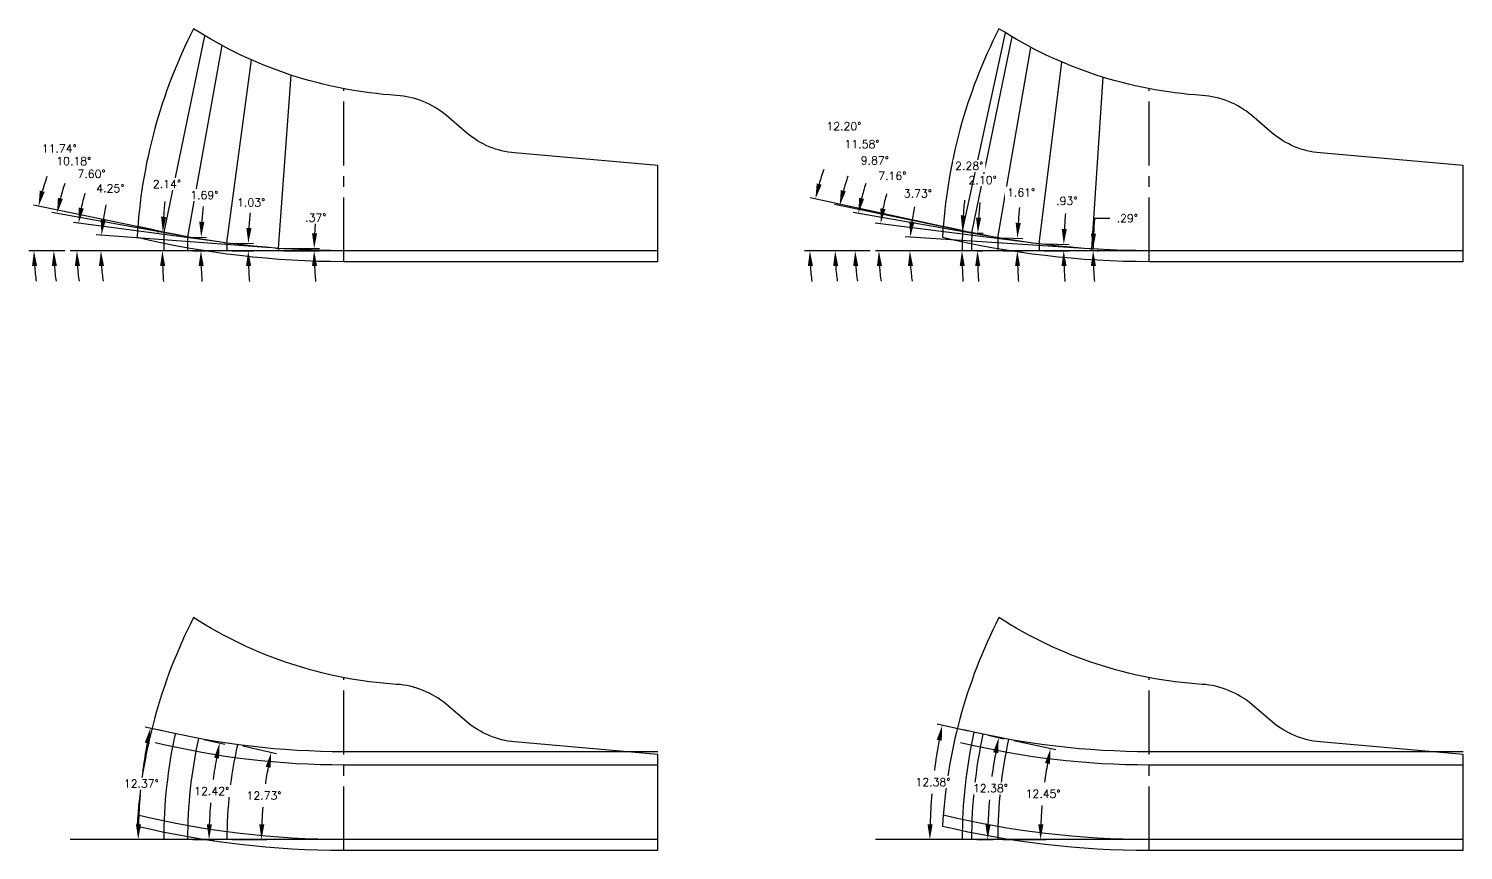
# Model space of a CAD drawing. Extents: x 34 to 204, y 6 to 38.
# Drawn here: x 167.5 to 184.34, y 5.53 to 15.17 of the extents above; entities that cross this region are included whole.
import ezdxf

# ---------------------------------------------------------------- set-up
doc = ezdxf.new("R2010")
doc.units = 0
doc.header["$MEASUREMENT"] = 0
doc.header["$PDMODE"] = 35
doc.linetypes.add('CENTER2', pattern=[1.125, 0.75, -0.125, 0.125, -0.125])
doc.layers.get('0').update_dxf_attribs({"linetype": 'CONTINUOUS'})
doc.layers.get('Defpoints').update_dxf_attribs({"color": 10, "linetype": 'CONTINUOUS'})
doc.layers.add('Blade2', color=7, linetype='CONTINUOUS', true_color=0xcccc00)
doc.layers.add('Blade4', color=7, linetype='CONTINUOUS', true_color=0x00cccc)
doc.layers.add('Blade5', color=112, linetype='CONTINUOUS')
doc.layers.add('CLine', color=5, linetype='CENTER2')
doc.styles.add('RomanS', font='romans')
doc.dimstyles.get("Standard").update_dxf_attribs({"dimtxt": 0.094, "dimasz": 0.18, "dimexe": 0.0625, "dimexo": 0.0625, "dimgap": 0.09, "dimtad": 0, "dimtih": 1, "dimtoh": 1, "dimdec": 4, "dimzin": 4, "dimdsep": 46, "dimtxsty": 'RomanS', "dimcen": 0.09, "dimazin": 1, "dimtfac": 1, "dimtdec": 4, "dimtofl": 0, "dimtmove": 0, "dimatfit": 1, "dimfxl": 1, "dimtfill": 1, "dimtolj": 1, "dimtzin": 0, "dimarcsym": 0})

# ---------------------------------------------------------------- blocks, each defined once
blk = doc.blocks.new('*D372')
at = {"layer": 'Blade4', "color": 0, "lineweight": -2, "transparency": 16777216}
for p, q in [((170.492, 12.597), (170.912, 12.594)), ((170.492, 12.569), (170.912, 12.569))]:
    blk.add_line(p, q, dxfattribs=at)
for start, end in [(174.5233, 177.0786), (182.5553, 185.1106)]:
    blk.add_arc((174.885, 12.569), 4.036, start, end, dxfattribs=at)
at = {"layer": 'Blade4', "color": 0, "transparency": 16777216}
for points in [[(170.884, 12.774), (170.824, 12.775), (170.849, 12.595)], [(170.823, 12.388), (170.883, 12.39), (170.849, 12.569)]]:
    blk.add_solid(points, dxfattribs=at)
at = {"layer": 'Defpoints', "color": 0, "transparency": 16777216}
for p in [(170.43, 12.597), (170.43, 12.569), (170.849, 12.577), (174.885, 12.569)]:
    blk.add_point(p, dxfattribs=at)
at = {"layer": 'Blade4', "color": 0, "transparency": 16777216, "insert": (170.868, 12.957), "char_height": 0.094, "attachment_point": 5, "style": 'RomanS', "bg_fill": 3, "box_fill_scale": 1.25, "bg_fill_color": 256, "bg_fill_true_color": 13158600, "bg_fill_transparency": 0}
blk.add_mtext('\\A1;.37°', dxfattribs=at)
blk = doc.blocks.new('*D373')
at = {"layer": 'Blade4', "color": 0, "lineweight": -2, "transparency": 16777216}
for p, q in [((169.888, 12.659), (170.138, 12.654)), ((169.887, 12.569), (170.138, 12.569))]:
    blk.add_line(p, q, dxfattribs=at)
for start, end in [(174.6789, 176.8231), (182.1442, 184.2883)]:
    blk.add_arc((174.885, 12.569), 4.81, start, end, dxfattribs=at)
at = {"layer": 'Blade4', "color": 0, "transparency": 16777216}
for points in [[(170.113, 12.834), (170.053, 12.837), (170.076, 12.656)], [(170.049, 12.388), (170.109, 12.389), (170.075, 12.569)]]:
    blk.add_solid(points, dxfattribs=at)
at = {"layer": 'Defpoints', "color": 0, "transparency": 16777216}
for p in [(169.825, 12.66), (169.824, 12.569), (170.075, 12.598), (174.885, 12.569)]:
    blk.add_point(p, dxfattribs=at)
at = {"layer": 'Blade4', "color": 0, "transparency": 16777216, "insert": (170.109, 13.135), "char_height": 0.094, "attachment_point": 5, "style": 'RomanS', "bg_fill": 3, "box_fill_scale": 1.25, "bg_fill_color": 256, "bg_fill_true_color": 13158600, "bg_fill_transparency": 0}
blk.add_mtext('\\A1;1.03°', dxfattribs=at)
blk = doc.blocks.new('*D374')
at = {"layer": 'Blade4', "color": 0, "lineweight": -2, "transparency": 16777216}
for p, q in [((169.427, 12.73), (169.584, 12.726)), ((169.424, 12.569), (169.582, 12.569))]:
    blk.add_line(p, q, dxfattribs=at)
for start, end in [(174.4614, 176.3835), (181.922, 183.8441)]:
    blk.add_arc((174.885, 12.569), 5.366, start, end, dxfattribs=at)
at = {"layer": 'Blade4', "color": 0, "transparency": 16777216}
for points in [[(169.56, 12.906), (169.5, 12.909), (169.522, 12.728)], [(169.492, 12.388), (169.552, 12.389), (169.519, 12.569)]]:
    blk.add_solid(points, dxfattribs=at)
at = {"layer": 'Defpoints', "color": 0, "transparency": 16777216}
for p in [(169.364, 12.732), (169.362, 12.569), (169.52, 12.622), (174.885, 12.569)]:
    blk.add_point(p, dxfattribs=at)
at = {"layer": 'Blade4', "color": 0, "transparency": 16777216, "insert": (169.559, 13.222), "char_height": 0.094, "attachment_point": 5, "style": 'RomanS', "bg_fill": 3, "box_fill_scale": 1.25, "bg_fill_color": 256, "bg_fill_true_color": 13158600, "bg_fill_transparency": 0}
blk.add_mtext('\\A1;1.69°', dxfattribs=at)
blk = doc.blocks.new('*D375')
at = {"layer": 'Blade4', "color": 0, "lineweight": -2, "transparency": 16777216}
for p, q in [((169.024, 12.788), (169.009, 12.789)), ((169.02, 12.569), (169.005, 12.569))]:
    blk.add_line(p, q, dxfattribs=at)
for start, end in [(174.31, 176.0827), (181.7727, 183.5455)]:
    blk.add_arc((174.885, 12.569), 5.818, start, end, dxfattribs=at)
at = {"layer": 'Blade4', "color": 0, "transparency": 16777216}
for points in [[(169.111, 12.965), (169.051, 12.968), (169.072, 12.787)], [(169.04, 12.388), (169.1, 12.389), (169.067, 12.569)]]:
    blk.add_solid(points, dxfattribs=at)
at = {"layer": 'Defpoints', "color": 0, "transparency": 16777216}
for p in [(169.068, 12.641), (169.086, 12.786), (169.082, 12.569), (174.885, 12.569)]:
    blk.add_point(p, dxfattribs=at)
at = {"layer": 'Blade4', "color": 0, "transparency": 16777216, "insert": (169.12, 13.352), "char_height": 0.094, "attachment_point": 5, "style": 'RomanS', "bg_fill": 3, "box_fill_scale": 1.25, "bg_fill_color": 256, "bg_fill_true_color": 13158600, "bg_fill_transparency": 0}
blk.add_mtext('\\A1;2.14°', dxfattribs=at)
blk = doc.blocks.new('*D376')
at = {"layer": 'Blade4', "color": 0, "lineweight": -2, "transparency": 16777216}
blk.add_line((170.336, 12.604), (168.29, 12.756), dxfattribs=at)
for start, end in [(167.3951, 171.5749), (184.1798, 188.3595)]:
    blk.add_arc((170.813, 12.569), 2.468, start, end, dxfattribs=at)
at = {"layer": 'Blade4', "color": 0, "transparency": 16777216}
for points in [[(168.402, 12.927), (168.342, 12.934), (168.352, 12.752)], [(168.322, 12.388), (168.382, 12.39), (168.345, 12.569)]]:
    blk.add_solid(points, dxfattribs=at)
at = {"layer": 'Defpoints', "color": 0, "transparency": 16777216}
for p in [(167.983, 12.569), (168.346, 12.63), (170.399, 12.6), (170.461, 12.595), (171.198, 12.569)]:
    blk.add_point(p, dxfattribs=at)
at = {"layer": 'Blade4', "color": 0, "transparency": 16777216, "insert": (168.456, 13.301), "char_height": 0.094, "attachment_point": 5, "style": 'RomanS', "bg_fill": 3, "box_fill_scale": 1.25, "bg_fill_color": 256, "bg_fill_true_color": 13158600, "bg_fill_transparency": 0}
blk.add_mtext('\\A1;4.25°', dxfattribs=at)
blk = doc.blocks.new('*D377')
at = {"layer": 'Blade4', "color": 0, "lineweight": -2, "transparency": 16777216}
blk.add_line((169.732, 12.673), (168.022, 12.901), dxfattribs=at)
for start, end in [(163.9608, 168.1787), (184.2178, 188.4356)]:
    blk.add_arc((170.508, 12.569), 2.446, start, end, dxfattribs=at)
at = {"layer": 'Blade4', "color": 0, "transparency": 16777216}
for points in [[(168.144, 13.065), (168.085, 13.075), (168.084, 12.893)], [(168.039, 12.388), (168.099, 12.39), (168.063, 12.569)]]:
    blk.add_solid(points, dxfattribs=at)
at = {"layer": 'Defpoints', "color": 0, "transparency": 16777216}
for p in [(168.065, 12.677), (169.794, 12.664), (169.856, 12.656), (167.983, 12.569), (171.198, 12.569)]:
    blk.add_point(p, dxfattribs=at)
at = {"layer": 'Blade4', "color": 0, "transparency": 16777216, "insert": (168.235, 13.471), "char_height": 0.094, "attachment_point": 5, "style": 'RomanS', "bg_fill": 3, "box_fill_scale": 1.25, "bg_fill_color": 256, "bg_fill_true_color": 13158600, "bg_fill_transparency": 0}
blk.add_mtext('\\A1;7.60°', dxfattribs=at)
blk = doc.blocks.new('*D378')
at = {"layer": 'Blade4', "color": 0, "lineweight": -2, "transparency": 16777216}
for p, q in [((169.272, 12.749), (167.769, 13.019)), ((167.921, 12.569), (167.729, 12.569))]:
    blk.add_line(p, q, dxfattribs=at)
for start, end in [(161.5078, 165.6638), (184.156, 188.312)]:
    blk.add_arc((170.274, 12.569), 2.482, start, end, dxfattribs=at)
at = {"layer": 'Blade4', "color": 0, "transparency": 16777216}
for points in [[(167.898, 13.177), (167.84, 13.19), (167.831, 13.008)], [(167.768, 12.388), (167.828, 12.39), (167.792, 12.569)]]:
    blk.add_solid(points, dxfattribs=at)
at = {"layer": 'Defpoints', "color": 0, "transparency": 16777216}
for p in [(167.796, 12.716), (169.333, 12.738), (169.395, 12.727), (167.983, 12.569), (171.198, 12.569)]:
    blk.add_point(p, dxfattribs=at)
at = {"layer": 'Blade4', "color": 0, "transparency": 16777216, "insert": (168.026, 13.621), "char_height": 0.094, "attachment_point": 5, "style": 'RomanS', "bg_fill": 3, "box_fill_scale": 1.25, "bg_fill_color": 256, "bg_fill_true_color": 13158600, "bg_fill_transparency": 0}
blk.add_mtext('\\A1;10.18°', dxfattribs=at)
blk = doc.blocks.new('*D379')
at = {"layer": 'Blade4', "color": 0, "lineweight": -2, "transparency": 16777216}
for p, q in [((168.994, 12.805), (167.552, 13.105)), ((167.921, 12.569), (167.497, 12.569))]:
    blk.add_line(p, q, dxfattribs=at)
for start, end in [(160.2336, 164.2451), (184.0115, 188.023)]:
    blk.add_arc((170.131, 12.569), 2.571, start, end, dxfattribs=at)
at = {"layer": 'Blade4', "color": 0, "transparency": 16777216}
for points in [[(167.685, 13.26), (167.627, 13.274), (167.613, 13.092)], [(167.536, 12.388), (167.596, 12.39), (167.559, 12.569)]]:
    blk.add_solid(points, dxfattribs=at)
at = {"layer": 'Defpoints', "color": 0, "transparency": 16777216}
for p in [(167.565, 12.744), (169.056, 12.792), (169.117, 12.78), (167.983, 12.569), (171.198, 12.569)]:
    blk.add_point(p, dxfattribs=at)
at = {"layer": 'Blade4', "color": 0, "transparency": 16777216, "insert": (167.856, 13.767), "char_height": 0.094, "attachment_point": 5, "style": 'RomanS', "bg_fill": 3, "box_fill_scale": 1.25, "bg_fill_color": 256, "bg_fill_true_color": 13158600, "bg_fill_transparency": 0}
blk.add_mtext('\\A1;11.74°', dxfattribs=at)
blk = doc.blocks.new('*D400')
at = {"layer": 'Blade5', "color": 0, "lineweight": -2, "transparency": 16777216}
for p, q in [((180.013, 12.95), (180.193, 12.95)), ((180.043, 12.591), (180.058, 12.59)), ((180.043, 12.569), (180.058, 12.569))]:
    blk.add_line(p, q, dxfattribs=at)
for start, end in [(174.9654, 179.7119), (174.9664, 177.3392), (182.3727, 184.7454)]:
    blk.add_arc((184.343, 12.569), 4.347, start, end, dxfattribs=at)
at = {"layer": 'Blade5', "color": 0, "transparency": 16777216}
for points in [[(180.03, 12.77), (179.97, 12.771), (179.996, 12.591)], [(179.969, 12.388), (180.029, 12.39), (179.996, 12.569)]]:
    blk.add_solid(points, dxfattribs=at)
at = {"layer": 'Defpoints', "color": 0, "transparency": 16777216}
for p in [(179.981, 12.591), (179.981, 12.569), (179.996, 12.576), (184.343, 12.569)]:
    blk.add_point(p, dxfattribs=at)
at = {"layer": 'Blade5', "color": 0, "transparency": 16777216, "insert": (180.397, 12.95), "char_height": 0.094, "attachment_point": 5, "style": 'RomanS', "bg_fill": 3, "box_fill_scale": 1.25, "bg_fill_color": 256, "bg_fill_true_color": 13158600, "bg_fill_transparency": 0}
blk.add_mtext('\\A1;.29°', dxfattribs=at)
blk = doc.blocks.new('*D401')
at = {"layer": 'Blade5', "color": 0, "lineweight": -2, "transparency": 16777216}
for p, q in [((179.425, 12.649), (179.713, 12.644)), ((179.424, 12.569), (179.713, 12.569))]:
    blk.add_line(p, q, dxfattribs=at)
for start, end in [(174.6738, 176.8718), (182.1979, 184.3959)]:
    blk.add_arc((184.343, 12.569), 4.692, start, end, dxfattribs=at)
at = {"layer": 'Blade5', "color": 0, "transparency": 16777216}
for points in [[(179.687, 12.824), (179.627, 12.826), (179.651, 12.645)], [(179.624, 12.388), (179.684, 12.39), (179.65, 12.569)]]:
    blk.add_solid(points, dxfattribs=at)
at = {"layer": 'Defpoints', "color": 0, "transparency": 16777216}
for p in [(179.362, 12.65), (179.362, 12.569), (179.65, 12.594), (184.343, 12.569)]:
    blk.add_point(p, dxfattribs=at)
at = {"layer": 'Blade5', "color": 0, "transparency": 16777216, "insert": (179.687, 13.154), "char_height": 0.094, "attachment_point": 5, "style": 'RomanS', "bg_fill": 3, "box_fill_scale": 1.25, "bg_fill_color": 256, "bg_fill_true_color": 13158600, "bg_fill_transparency": 0}
blk.add_mtext('\\A1;.93°', dxfattribs=at)
blk = doc.blocks.new('*D402')
at = {"layer": 'Blade5', "color": 0, "lineweight": -2, "transparency": 16777216}
for p, q in [((178.94, 12.721), (179.17, 12.714)), ((178.938, 12.569), (179.168, 12.569))]:
    blk.add_line(p, q, dxfattribs=at)
for start, end in [(174.4529, 176.4222), (181.9693, 183.9386)]:
    blk.add_arc((184.343, 12.569), 5.237, start, end, dxfattribs=at)
at = {"layer": 'Blade5', "color": 0, "transparency": 16777216}
for points in [[(179.146, 12.894), (179.086, 12.897), (179.107, 12.716)], [(179.079, 12.388), (179.138, 12.389), (179.105, 12.569)]]:
    blk.add_solid(points, dxfattribs=at)
at = {"layer": 'Defpoints', "color": 0, "transparency": 16777216}
for p in [(178.877, 12.722), (178.875, 12.569), (179.106, 12.618), (184.343, 12.569)]:
    blk.add_point(p, dxfattribs=at)
at = {"layer": 'Blade5', "color": 0, "transparency": 16777216, "insert": (179.15, 13.252), "char_height": 0.094, "attachment_point": 5, "style": 'RomanS', "bg_fill": 3, "box_fill_scale": 1.25, "bg_fill_color": 256, "bg_fill_true_color": 13158600, "bg_fill_transparency": 0}
blk.add_mtext('\\A1;1.61°', dxfattribs=at)
blk = doc.blocks.new('*D403')
at = {"layer": 'Blade5', "color": 0, "lineweight": -2, "transparency": 16777216}
for p, q in [((178.634, 12.778), (178.704, 12.775)), ((178.631, 12.569), (178.701, 12.569))]:
    blk.add_line(p, q, dxfattribs=at)
for start, end in [(174.2872, 176.0951), (181.808, 183.6159)]:
    blk.add_arc((184.343, 12.569), 5.705, start, end, dxfattribs=at)
at = {"layer": 'Blade5', "color": 0, "transparency": 16777216}
for points in [[(178.681, 12.956), (178.621, 12.959), (178.642, 12.778)], [(178.611, 12.388), (178.671, 12.389), (178.638, 12.569)]]:
    blk.add_solid(points, dxfattribs=at)
at = {"layer": 'Defpoints', "color": 0, "transparency": 16777216}
for p in [(178.572, 12.78), (178.638, 12.638), (178.568, 12.569), (184.343, 12.569)]:
    blk.add_point(p, dxfattribs=at)
at = {"layer": 'Blade5', "color": 0, "transparency": 16777216, "insert": (178.699, 13.398), "char_height": 0.094, "attachment_point": 5, "style": 'RomanS', "bg_fill": 3, "box_fill_scale": 1.25, "bg_fill_color": 256, "bg_fill_true_color": 13158600, "bg_fill_transparency": 0}
blk.add_mtext('\\A1;2.10°', dxfattribs=at)
blk = doc.blocks.new('*D404')
at = {"layer": 'Blade5', "color": 0, "lineweight": -2, "transparency": 16777216}
blk.add_line((179.887, 12.597), (177.787, 12.734), dxfattribs=at)
for start, end in [(167.9327, 172.1032), (184.1705, 188.3411)]:
    blk.add_arc((180.318, 12.569), 2.473, start, end, dxfattribs=at)
at = {"layer": 'Blade5', "color": 0, "transparency": 16777216}
for points in [[(177.898, 12.906), (177.838, 12.912), (177.849, 12.73)], [(177.821, 12.388), (177.881, 12.39), (177.844, 12.569)]]:
    blk.add_solid(points, dxfattribs=at)
at = {"layer": 'Defpoints', "color": 0, "transparency": 16777216}
for p in [(177.441, 12.569), (177.845, 12.623), (179.95, 12.593), (180.012, 12.589), (180.655, 12.569)]:
    blk.add_point(p, dxfattribs=at)
at = {"layer": 'Blade5', "color": 0, "transparency": 16777216, "insert": (177.938, 13.242), "char_height": 0.094, "attachment_point": 5, "style": 'RomanS', "bg_fill": 3, "box_fill_scale": 1.25, "bg_fill_color": 256, "bg_fill_true_color": 13158600, "bg_fill_transparency": 0}
blk.add_mtext('\\A1;3.73°', dxfattribs=at)
blk = doc.blocks.new('*D405')
at = {"layer": 'Blade5', "color": 0, "lineweight": -2, "transparency": 16777216}
blk.add_line((179.269, 12.661), (177.438, 12.891), dxfattribs=at)
for start, end in [(164.6737, 168.7576), (184.0839, 188.1677)]:
    blk.add_arc((180.006, 12.569), 2.526, start, end, dxfattribs=at)
at = {"layer": 'Blade5', "color": 0, "transparency": 16777216}
for points in [[(177.558, 13.057), (177.499, 13.066), (177.5, 12.884)], [(177.457, 12.388), (177.517, 12.39), (177.48, 12.569)]]:
    blk.add_solid(points, dxfattribs=at)
at = {"layer": 'Defpoints', "color": 0, "transparency": 16777216}
for p in [(177.482, 12.674), (179.331, 12.654), (179.393, 12.646), (177.441, 12.569), (180.655, 12.569)]:
    blk.add_point(p, dxfattribs=at)
at = {"layer": 'Blade5', "color": 0, "transparency": 16777216, "insert": (177.638, 13.448), "char_height": 0.094, "attachment_point": 5, "style": 'RomanS', "bg_fill": 3, "box_fill_scale": 1.25, "bg_fill_color": 256, "bg_fill_true_color": 13158600, "bg_fill_transparency": 0}
blk.add_mtext('\\A1;7.16°', dxfattribs=at)
blk = doc.blocks.new('*D406')
at = {"layer": 'Blade5', "color": 0, "lineweight": -2, "transparency": 16777216}
for p, q in [((178.785, 12.738), (177.178, 13.018)), ((177.378, 12.569), (177.139, 12.569))]:
    blk.add_line(p, q, dxfattribs=at)
for start, end in [(162.0662, 166.0994), (184.0332, 188.0665)]:
    blk.add_arc((179.76, 12.569), 2.558, start, end, dxfattribs=at)
at = {"layer": 'Blade5', "color": 0, "transparency": 16777216}
for points in [[(177.306, 13.177), (177.248, 13.19), (177.24, 13.007)], [(177.178, 12.388), (177.238, 12.39), (177.202, 12.569)]]:
    blk.add_solid(points, dxfattribs=at)
at = {"layer": 'Defpoints', "color": 0, "transparency": 16777216}
for p in [(177.206, 12.716), (178.846, 12.728), (178.908, 12.717), (177.441, 12.569), (180.655, 12.569)]:
    blk.add_point(p, dxfattribs=at)
at = {"layer": 'Blade5', "color": 0, "transparency": 16777216, "insert": (177.432, 13.629), "char_height": 0.094, "attachment_point": 5, "style": 'RomanS', "bg_fill": 3, "box_fill_scale": 1.25, "bg_fill_color": 256, "bg_fill_true_color": 13158600, "bg_fill_transparency": 0}
blk.add_mtext('\\A1;9.87°', dxfattribs=at)
blk = doc.blocks.new('*D407')
at = {"layer": 'Blade5', "color": 0, "lineweight": -2, "transparency": 16777216}
for p, q in [((178.48, 12.799), (176.959, 13.111)), ((177.378, 12.569), (176.904, 12.569))]:
    blk.add_line(p, q, dxfattribs=at)
for start, end in [(160.591, 164.504), (183.913, 187.826)]:
    blk.add_arc((179.603, 12.569), 2.636, start, end, dxfattribs=at)
at = {"layer": 'Blade5', "color": 0, "transparency": 16777216}
for points in [[(177.092, 13.266), (177.033, 13.28), (177.02, 13.098)], [(176.943, 12.388), (177.003, 12.39), (176.967, 12.569)]]:
    blk.add_solid(points, dxfattribs=at)
at = {"layer": 'Defpoints', "color": 0, "transparency": 16777216}
for p in [(176.973, 12.746), (178.541, 12.786), (178.603, 12.774), (177.441, 12.569), (180.655, 12.569)]:
    blk.add_point(p, dxfattribs=at)
at = {"layer": 'Blade5', "color": 0, "transparency": 16777216, "insert": (177.282, 13.82), "char_height": 0.094, "attachment_point": 5, "style": 'RomanS', "bg_fill": 3, "box_fill_scale": 1.25, "bg_fill_color": 256, "bg_fill_true_color": 13158600, "bg_fill_transparency": 0}
blk.add_mtext('\\A1;11.58°', dxfattribs=at)
blk = doc.blocks.new('*D469')
at = {"layer": 'Blade2', "color": 0, "lineweight": -2, "transparency": 16777216}
for p, q in [((178.371, 12.823), (176.674, 13.19)), ((177.378, 12.569), (176.608, 12.569))]:
    blk.add_line(p, q, dxfattribs=at)
for start, end in [(160.6274, 164.2138), (183.5864, 187.1727)]:
    blk.add_arc((179.546, 12.569), 2.876, start, end, dxfattribs=at)
at = {"layer": 'Blade2', "color": 0, "transparency": 16777216}
for points in [[(176.808, 13.344), (176.75, 13.359), (176.735, 13.177)], [(176.646, 12.388), (176.706, 12.39), (176.67, 12.569)]]:
    blk.add_solid(points, dxfattribs=at)
at = {"layer": 'Defpoints', "color": 0, "transparency": 16777216}
for p in [(178.432, 12.81), (176.677, 12.773), (178.493, 12.797), (177.441, 12.569), (180.655, 12.569)]:
    blk.add_point(p, dxfattribs=at)
at = {"layer": 'Blade2', "color": 0, "transparency": 16777216, "insert": (177.069, 14.03), "char_height": 0.094, "attachment_point": 5, "style": 'RomanS', "bg_fill": 3, "box_fill_scale": 1.25, "bg_fill_color": 256, "bg_fill_true_color": 13158600, "bg_fill_transparency": 0}
blk.add_mtext('\\A1;12.20°', dxfattribs=at)
blk = doc.blocks.new('*D470')
at = {"layer": 'Blade2', "color": 0, "lineweight": -2, "transparency": 16777216}
for p, q in [((178.4, 12.806), (178.398, 12.806)), ((178.396, 12.569), (178.393, 12.569))]:
    blk.add_line(p, q, dxfattribs=at)
for start, end in [(174.214, 175.9661), (181.752, 183.504)]:
    blk.add_arc((184.343, 12.569), 5.887, start, end, dxfattribs=at)
at = {"layer": 'Blade2', "color": 0, "transparency": 16777216}
for points in [[(178.5, 12.981), (178.441, 12.985), (178.461, 12.803)], [(178.429, 12.388), (178.489, 12.389), (178.456, 12.569)]]:
    blk.add_solid(points, dxfattribs=at)
at = {"layer": 'Defpoints', "color": 0, "transparency": 16777216}
for p in [(178.463, 12.803), (178.456, 12.647), (178.458, 12.569), (184.343, 12.569)]:
    blk.add_point(p, dxfattribs=at)
at = {"layer": 'Blade2', "color": 0, "transparency": 16777216, "insert": (178.541, 13.564), "char_height": 0.094, "attachment_point": 5, "style": 'RomanS', "bg_fill": 3, "box_fill_scale": 1.25, "bg_fill_color": 256, "bg_fill_true_color": 13158600, "bg_fill_transparency": 0}
blk.add_mtext('\\A1;2.28°', dxfattribs=at)
blk = doc.blocks.new('*D539')
at = {"color": 0, "lineweight": -2, "transparency": 16777216}
for p, q in [((170.01, 6.759), (170.406, 6.669)), ((169.887, 5.658), (170.293, 5.658))]:
    blk.add_line(p, q, dxfattribs=at)
for start, end in [(169.4872, 171.9357), (175.33, 177.7841)]:
    blk.add_arc((174.885, 5.658), 4.655, start, end, dxfattribs=at)
at = {"color": 0, "transparency": 16777216}
for points in [[(170.28, 6.513), (170.338, 6.501), (170.345, 6.683)], [(170.264, 5.837), (170.204, 5.838), (170.231, 5.658)]]:
    blk.add_solid(points, dxfattribs=at)
at = {"layer": 'Defpoints', "color": 0, "transparency": 16777216}
for p in [(169.949, 6.773), (170.282, 6.345), (169.824, 5.658), (174.885, 5.658)]:
    blk.add_point(p, dxfattribs=at)
at = {"color": 0, "transparency": 16777216, "insert": (170.26, 6.174), "char_height": 0.094, "attachment_point": 5, "style": 'RomanS', "bg_fill": 3, "box_fill_scale": 1.25, "bg_fill_color": 256, "bg_fill_true_color": 13158600, "bg_fill_transparency": 0}
blk.add_mtext('\\A1;12.73°', dxfattribs=at)
blk = doc.blocks.new('*D540')
at = {"color": 0, "lineweight": -2, "transparency": 16777216}
for p, q in [((169.552, 6.833), (169.8, 6.778)), ((169.424, 5.658), (169.678, 5.658))]:
    blk.add_line(p, q, dxfattribs=at)
for start, end in [(169.5322, 172.2871), (175.2839, 178.043)]:
    blk.add_arc((174.885, 5.658), 5.27, start, end, dxfattribs=at)
at = {"color": 0, "transparency": 16777216}
for points in [[(169.674, 6.621), (169.732, 6.609), (169.739, 6.792)], [(169.648, 5.837), (169.588, 5.838), (169.615, 5.658)]]:
    blk.add_solid(points, dxfattribs=at)
at = {"layer": 'Defpoints', "color": 0, "transparency": 16777216}
for p in [(169.491, 6.846), (169.67, 6.417), (169.362, 5.658), (174.885, 5.658)]:
    blk.add_point(p, dxfattribs=at)
at = {"color": 0, "transparency": 16777216, "insert": (169.646, 6.228), "char_height": 0.094, "attachment_point": 5, "style": 'RomanS', "bg_fill": 3, "box_fill_scale": 1.25, "bg_fill_color": 256, "bg_fill_true_color": 13158600, "bg_fill_transparency": 0}
blk.add_mtext('\\A1;12.42°', dxfattribs=at)
blk = doc.blocks.new('*D541')
at = {"color": 0, "lineweight": -2, "transparency": 16777216}
for p, q in [((169.156, 6.915), (168.864, 6.979)), ((169.02, 5.658), (168.721, 5.658))]:
    blk.add_line(p, q, dxfattribs=at)
for start, end in [(169.3156, 172.5171), (175.1051, 178.3098)]:
    blk.add_arc((174.885, 5.658), 6.102, start, end, dxfattribs=at)
at = {"color": 0, "transparency": 16777216}
for points in [[(168.86, 6.795), (168.918, 6.783), (168.925, 6.965)], [(168.816, 5.837), (168.756, 5.838), (168.783, 5.658)]]:
    blk.add_solid(points, dxfattribs=at)
at = {"layer": 'Defpoints', "color": 0, "transparency": 16777216}
for p in [(169.217, 6.901), (168.846, 6.533), (169.082, 5.658), (174.885, 5.658)]:
    blk.add_point(p, dxfattribs=at)
at = {"color": 0, "transparency": 16777216, "insert": (168.819, 6.315), "char_height": 0.094, "attachment_point": 5, "style": 'RomanS', "bg_fill": 3, "box_fill_scale": 1.25, "bg_fill_color": 256, "bg_fill_true_color": 13158600, "bg_fill_transparency": 0}
blk.add_mtext('\\A1;12.37°', dxfattribs=at)
blk = doc.blocks.new('*D542')
at = {"color": 0, "lineweight": -2, "transparency": 16777216}
for p, q in [((179.065, 6.823), (179.557, 6.714)), ((178.938, 5.658), (179.441, 5.658))]:
    blk.add_line(p, q, dxfattribs=at)
for start, end in [(169.6318, 172.1836), (175.3655, 177.9222)]:
    blk.add_arc((184.343, 5.658), 4.964, start, end, dxfattribs=at)
at = {"color": 0, "transparency": 16777216}
for points in [[(179.431, 6.557), (179.489, 6.545), (179.496, 6.727)], [(179.412, 5.837), (179.352, 5.838), (179.379, 5.658)]]:
    blk.add_solid(points, dxfattribs=at)
at = {"layer": 'Defpoints', "color": 0, "transparency": 16777216}
for p in [(179.004, 6.836), (179.431, 6.374), (178.875, 5.658), (184.343, 5.658)]:
    blk.add_point(p, dxfattribs=at)
at = {"color": 0, "transparency": 16777216, "insert": (179.408, 6.196), "char_height": 0.094, "attachment_point": 5, "style": 'RomanS', "bg_fill": 3, "box_fill_scale": 1.25, "bg_fill_color": 256, "bg_fill_true_color": 13158600, "bg_fill_transparency": 0}
blk.add_mtext('\\A1;12.45°', dxfattribs=at)
blk = doc.blocks.new('*D543')
at = {"color": 0, "lineweight": -2, "transparency": 16777216}
for p, q in [((178.763, 6.882), (178.949, 6.841)), ((178.631, 5.658), (178.82, 5.658))]:
    blk.add_line(p, q, dxfattribs=at)
for start, end in [(169.471, 172.3964), (175.2241, 178.1533)]:
    blk.add_arc((184.343, 5.658), 5.585, start, end, dxfattribs=at)
at = {"color": 0, "transparency": 16777216}
for points in [[(178.822, 6.684), (178.881, 6.672), (178.887, 6.855)], [(178.791, 5.837), (178.731, 5.838), (178.758, 5.658)]]:
    blk.add_solid(points, dxfattribs=at)
at = {"layer": 'Defpoints', "color": 0, "transparency": 16777216}
for p in [(178.702, 6.895), (178.816, 6.459), (178.568, 5.658), (184.343, 5.658)]:
    blk.add_point(p, dxfattribs=at)
at = {"color": 0, "transparency": 16777216, "insert": (178.79, 6.26), "char_height": 0.094, "attachment_point": 5, "style": 'RomanS', "bg_fill": 3, "box_fill_scale": 1.25, "bg_fill_color": 256, "bg_fill_true_color": 13158600, "bg_fill_transparency": 0}
blk.add_mtext('\\A1;12.38°', dxfattribs=at)
blk = doc.blocks.new('*D544')
at = {"color": 0, "lineweight": -2, "transparency": 16777216}
for p, q in [((178.534, 6.932), (178.163, 7.014)), ((178.396, 5.658), (178.016, 5.658))]:
    blk.add_line(p, q, dxfattribs=at)
for start, end in [(169.2704, 172.5498), (175.071, 178.3535)]:
    blk.add_arc((184.343, 5.658), 6.264, start, end, dxfattribs=at)
at = {"color": 0, "transparency": 16777216}
for points in [[(178.159, 6.83), (178.218, 6.818), (178.224, 7)], [(178.111, 5.837), (178.051, 5.838), (178.079, 5.658)]]:
    blk.add_solid(points, dxfattribs=at)
at = {"layer": 'Defpoints', "color": 0, "transparency": 16777216}
for p in [(178.595, 6.919), (178.144, 6.557), (178.458, 5.658), (184.343, 5.658)]:
    blk.add_point(p, dxfattribs=at)
at = {"color": 0, "transparency": 16777216, "insert": (178.115, 6.333), "char_height": 0.094, "attachment_point": 5, "style": 'RomanS', "bg_fill": 3, "box_fill_scale": 1.25, "bg_fill_color": 256, "bg_fill_true_color": 13158600, "bg_fill_transparency": 0}
blk.add_mtext('\\A1;12.38°', dxfattribs=at)

msp = doc.modelspace()

# ---------------------------------------------------------------- linework, layer by layer
at = {"color": 0}
for p, q in [((171.1979, 12.5689), (167.98348, 12.5689)), ((180.65516, 12.5689), (177.44075, 12.5689)), ((171.1979, 5.65766), (167.98348, 5.65766)), ((180.65516, 5.65766), (177.44075, 5.65766))]:
    msp.add_line(p, q, dxfattribs=at)
at = {"color": 0, "flags": 128}
for points in [[(171.81715, 14.39154, -0.12752335), (169.43283, 15.17473, 0.10457938), (168.77006, 12.72844, 0.05839981), (171.1979, 12.4439), (174.8854, 12.4439), (174.8854, 13.5689), (173.203, 13.71609, -0.15554789), (172.64249, 13.95036), (172.40116, 14.1555, 0.16158945)], [(181.27441, 14.39154, -0.12752335), (178.89009, 15.17473, 0.10457938), (178.22733, 12.72844, 0.05839981), (180.65516, 12.4439), (184.34266, 12.4439), (184.34266, 13.5689), (182.66026, 13.71609, -0.15554789), (182.09975, 13.95036), (181.85843, 14.1555, 0.16158945)], [(171.81715, 7.4803, -0.12752335), (169.43283, 8.26348, 0.10457938), (168.77006, 5.8172, 0.05839981), (171.1979, 5.53266), (174.8854, 5.53266), (174.8854, 6.65766), (173.203, 6.80485, -0.15554789), (172.64249, 7.03911), (172.40116, 7.24425, 0.16158945)], [(181.27441, 7.4803, -0.12752335), (178.89009, 8.26348, 0.10457938), (178.22733, 5.8172, 0.05839981), (180.65516, 5.53266), (184.34266, 5.53266), (184.34266, 6.65766), (182.66026, 6.80485, -0.15554789), (182.09975, 7.03911), (181.85843, 7.24425, 0.16158945)]]:
    msp.add_lwpolyline(points, format="xyb", close=True, dxfattribs=at)
for centre, radius, start in [((184.34266, 5.65766), 5.88464, 167.623836), ((174.8854, 5.65766), 5.80318, 167.625423), ((174.8854, 5.65766), 5.52364, 167.575198), ((174.8854, 5.65766), 5.06112, 167.271344), ((184.34266, 5.65766), 5.77454, 167.624318), ((184.34266, 5.65766), 5.46759, 167.553949)]:
    msp.add_arc(centre, radius, start, 180)
at = {"layer": 'Blade4'}
for p, q in [((169.08629, 12.78606), (169.5657, 15.09227)), ((169.36417, 12.73224), (169.76739, 14.9777)), ((169.8251, 12.66013), (170.11198, 14.80912)), ((170.42986, 12.59737), (170.58069, 14.62926)), ((169.05569, 12.79242), (169.11688, 12.7797)), ((169.33341, 12.73776), (169.39493, 12.72672)), ((169.79413, 12.66426), (169.85608, 12.65599)), ((170.3987, 12.59968), (170.46103, 12.59506))]:
    msp.add_line(p, q, dxfattribs=at)
for radius, start in [(5.80318, 177.855441), (5.52364, 178.305491), (5.06112, 178.967223), (4.45563, 179.633936)]:
    msp.add_arc((174.8854, 12.5689), radius, start, 180, dxfattribs=at)
at = {"layer": 'Blade5'}
for p, q in [((178.57199, 12.78019), (179.04338, 15.0801)), ((178.87723, 12.72238), (179.26572, 14.95587)), ((179.36228, 12.64977), (179.63016, 14.78265)), ((179.9809, 12.59084), (180.11211, 14.60563)), ((178.6026, 12.77392), (178.54137, 12.78647)), ((178.90802, 12.71702), (178.84644, 12.72773)), ((179.39329, 12.64588), (179.33127, 12.65367)), ((180.01208, 12.5888), (179.94971, 12.59287))]:
    msp.add_line(p, q, dxfattribs=at)
for radius, start in [(5.77454, 177.903086), (5.46759, 178.391498), (4.98104, 179.069711), (4.36182, 179.711888)]:
    msp.add_arc((184.34266, 12.5689), radius, start, 180, dxfattribs=at)
at = {"layer": 'CLine'}
for p, q in [((171.1979, 12.4439), (171.1979, 14.47008)), ((180.65516, 12.4439), (180.65516, 14.47008)), ((171.1979, 5.53266), (171.1979, 7.55883)), ((180.65516, 5.53266), (180.65516, 7.55883))]:
    msp.add_line(p, q, dxfattribs=at)
at = {"layer": 'CLine', "color": 1, "linetype": 'Continuous', "flags": 128}
for points in [[(174.8854, 12.5689), (171.1979, 12.5689, -0.0589088), (168.77849, 12.85494)], [(184.34266, 12.5689), (180.65516, 12.5689, -0.0589088), (178.23575, 12.85494)], [(174.8854, 6.68891), (171.1979, 6.68891, -0.0589088), (169.01897, 6.94652, -0.0589088)], [(184.34266, 6.68891), (180.65516, 6.68891, -0.0589088), (178.47624, 6.94652, -0.0589088)], [(174.8854, 6.53266), (171.1979, 6.53266, -0.0589088), (168.98254, 6.79457, -0.0589088)], [(184.34266, 6.53266), (180.65516, 6.53266, -0.0589088), (178.4398, 6.79457, -0.0589088)], [(174.8854, 5.65766), (171.1979, 5.65766, -0.0589088), (168.77849, 5.9437)], [(184.34266, 5.65766), (180.65516, 5.65766, -0.0589088), (178.23575, 5.9437)]]:
    msp.add_lwpolyline(points, format="xyb", dxfattribs=at)

# ---------------------------------------------------------------- next in the draw order: dimensions: what is measured, and where the dimension line sits
for base, center, p1, p2, picture, middle in [((170.28179, 6.3445), (174.8854, 5.65766), (169.94866, 6.77279), (169.82428, 5.65766), '*D539', (170.25952, 6.17362)), ((179.43088, 6.37398), (184.34266, 5.65766), (179.00357, 6.83603), (178.87507, 5.65766), '*D542', (179.40817, 6.19572))]:
    dim = msp.add_angular_dim_3p(base=base, center=center, p1=p1, p2=p2, dimstyle='Standard')
    dim.commit()
    dim.dimension.update_dxf_attribs({"geometry": picture, "text_midpoint": middle})
at = {"layer": 'Blade4'}
dim = msp.add_angular_dim_3p(base=(170.84908, 12.5775), center=(174.8854, 12.5689), p1=(170.42986, 12.59737), p2=(170.42977, 12.5689), dimstyle='Standard', dxfattribs=at)
dim.commit()
dim.dimension.update_dxf_attribs({"geometry": '*D372', "text_midpoint": (170.86775, 12.95673), "dimtype": 165})
at = {"layer": 'Blade5'}
dim = msp.add_angular_dim_3p(base=(179.99577, 12.57619), center=(184.34266, 12.5689), p1=(179.9809, 12.59084), p2=(179.98084, 12.5689), dimstyle='Standard', dxfattribs=at)
dim.commit()
dim.dimension.update_dxf_attribs({"geometry": '*D400', "text_midpoint": (180.39668, 12.95037)})

# ---------------------------------------------------------------- next in the draw order: dimensions: what is measured, and where the dimension line sits
for base, center, p1, p2, picture, middle in [((169.67023, 6.41691), (174.8854, 5.65766), (169.49112, 6.84611), (169.36176, 5.65766), '*D540', (169.6462, 6.22796)), ((178.81553, 6.4591), (184.34266, 5.65766), (178.7023, 6.89526), (178.56812, 5.65766), '*D543', (178.79026, 6.25965))]:
    dim = msp.add_angular_dim_3p(base=base, center=center, p1=p1, p2=p2, dimstyle='Standard')
    dim.commit()
    dim.dimension.update_dxf_attribs({"geometry": picture, "text_midpoint": middle})
at = {"layer": 'Blade4'}
dim = msp.add_angular_dim_3p(base=(170.07529, 12.5978), center=(174.8854, 12.5689), p1=(169.8251, 12.66013), p2=(169.82428, 12.5689), dimstyle='Standard', dxfattribs=at)
dim.commit()
dim.dimension.update_dxf_attribs({"geometry": '*D373', "text_midpoint": (170.10862, 13.13489), "dimtype": 165})
at = {"layer": 'Blade5'}
dim = msp.add_angular_dim_3p(base=(179.65024, 12.5943), center=(184.34266, 12.5689), p1=(179.36228, 12.64977), p2=(179.36162, 12.5689), dimstyle='Standard', dxfattribs=at)
dim.commit()
dim.dimension.update_dxf_attribs({"geometry": '*D401', "text_midpoint": (179.68683, 13.15434), "dimtype": 165})

# ---------------------------------------------------------------- next in the draw order: dimensions: what is measured, and where the dimension line sits
for base, center, p1, p2, picture, middle in [((168.84645, 6.53323), (174.8854, 5.65766), (169.21704, 6.90129), (169.08222, 5.65766), '*D541', (168.81885, 6.31533)), ((178.14368, 6.55655), (184.34266, 5.65766), (178.59477, 6.91891), (178.45802, 5.65766), '*D544', (178.11534, 6.33285))]:
    dim = msp.add_angular_dim_3p(base=base, center=center, p1=p1, p2=p2, dimstyle='Standard')
    dim.commit()
    dim.dimension.update_dxf_attribs({"geometry": picture, "text_midpoint": middle})
at = {"layer": 'Blade4'}
dim = msp.add_angular_dim_3p(base=(169.5196, 12.6218), center=(174.8854, 12.5689), p1=(169.36417, 12.73224), p2=(169.36176, 12.5689), dimstyle='Standard', dxfattribs=at)
dim.commit()
dim.dimension.update_dxf_attribs({"geometry": '*D374', "text_midpoint": (169.5592, 13.22179), "dimtype": 165})
at = {"layer": 'Blade5'}
dim = msp.add_angular_dim_3p(base=(179.10564, 12.61791), center=(184.34266, 12.5689), p1=(178.87723, 12.72238), p2=(178.87507, 12.5689), dimstyle='Standard', dxfattribs=at)
dim.commit()
dim.dimension.update_dxf_attribs({"geometry": '*D402', "text_midpoint": (179.15019, 13.25231), "dimtype": 165})

# ---------------------------------------------------------------- next in the draw order: dimensions: what is measured, and where the dimension line sits
at = {"layer": 'Blade4'}
dim = msp.add_angular_dim_3p(base=(169.06795, 12.64149), center=(174.8854, 12.5689), p1=(169.08629, 12.78606), p2=(169.08222, 12.5689), dimstyle='Standard', dxfattribs=at)
dim.commit()
dim.dimension.update_dxf_attribs({"geometry": '*D375', "text_midpoint": (169.12046, 13.35215), "dimtype": 165})
at = {"layer": 'Blade5'}
dim = msp.add_angular_dim_3p(base=(178.63849, 12.63849), center=(184.34266, 12.5689), p1=(178.57199, 12.78019), p2=(178.56812, 12.5689), dimstyle='Standard', dxfattribs=at)
dim.commit()
dim.dimension.update_dxf_attribs({"geometry": '*D403', "text_midpoint": (178.69867, 13.39829), "dimtype": 165})

# ---------------------------------------------------------------- next in the draw order: dimensions: what is measured, and where the dimension line sits
at = {"layer": 'Blade4'}
dim = msp.add_angular_dim_2l(base=(168.346143, 12.629851), line1=((171.197899, 12.568902), (167.983483, 12.568902)), line2=((170.3987, 12.599683), (170.461029, 12.595056)), dimstyle='Standard', dxfattribs=at)
dim.commit()
dim.dimension.update_dxf_attribs({"geometry": '*D376', "text_midpoint": (168.456412, 13.300797), "dimtype": 162})
at = {"layer": 'Blade5'}
dim = msp.add_angular_dim_2l(base=(177.84482, 12.62252), line1=((180.65516, 12.5689), (177.44075, 12.5689)), line2=((180.01208, 12.5888), (179.94971, 12.59287)), dimstyle='Standard', dxfattribs=at)
dim.commit()
dim.dimension.update_dxf_attribs({"geometry": '*D404', "text_midpoint": (177.93759, 13.242), "dimtype": 162})

# ---------------------------------------------------------------- next in the draw order: dimensions: what is measured, and where the dimension line sits
at = {"layer": 'Blade4'}
dim = msp.add_angular_dim_2l(base=(168.06515, 12.67705), line1=((171.1979, 12.5689), (167.98348, 12.5689)), line2=((169.79413, 12.66426), (169.85608, 12.65599)), dimstyle='Standard', dxfattribs=at)
dim.commit()
dim.dimension.update_dxf_attribs({"geometry": '*D377', "text_midpoint": (168.23506, 13.47065), "dimtype": 162})
at = {"layer": 'Blade5'}
dim = msp.add_angular_dim_2l(base=(177.48249, 12.67407), line1=((180.65516, 12.5689), (177.44075, 12.5689)), line2=((179.39329, 12.64588), (179.33127, 12.65367)), dimstyle='Standard', dxfattribs=at)
dim.commit()
dim.dimension.update_dxf_attribs({"geometry": '*D405', "text_midpoint": (177.63831, 13.44827), "dimtype": 162})

# ---------------------------------------------------------------- next in the draw order: dimensions: what is measured, and where the dimension line sits
at = {"layer": 'Blade4'}
dim = msp.add_angular_dim_2l(base=(167.796028, 12.715821), line1=((171.197899, 12.568902), (167.983483, 12.568902)), line2=((169.333414, 12.737762), (169.39493, 12.726716)), dimstyle='Standard', dxfattribs=at)
dim.commit()
dim.dimension.update_dxf_attribs({"geometry": '*D378', "text_midpoint": (168.025572, 13.620754), "dimtype": 162})
at = {"layer": 'Blade5'}
dim = msp.add_angular_dim_2l(base=(177.20619, 12.71564), line1=((178.90802, 12.71702), (178.84644, 12.72773)), line2=((180.65516, 12.5689), (177.44075, 12.5689)), dimstyle='Standard', dxfattribs=at)
dim.commit()
dim.dimension.update_dxf_attribs({"geometry": '*D406', "text_midpoint": (177.43191, 13.62875), "dimtype": 162})

# ---------------------------------------------------------------- next in the draw order: dimensions: what is measured, and where the dimension line sits
at = {"layer": 'Blade4'}
dim = msp.add_angular_dim_2l(base=(167.56549, 12.74445), line1=((171.1979, 12.5689), (167.98348, 12.5689)), line2=((169.05569, 12.79242), (169.11688, 12.7797)), dimstyle='Standard', dxfattribs=at)
dim.commit()
dim.dimension.update_dxf_attribs({"geometry": '*D379', "text_midpoint": (167.85561, 13.76691), "dimtype": 162})
at = {"layer": 'Blade5'}
dim = msp.add_angular_dim_2l(base=(176.9727, 12.74641), line1=((178.6026, 12.77392), (178.54137, 12.78647)), line2=((180.65516, 12.5689), (177.44075, 12.5689)), dimstyle='Standard', dxfattribs=at)
dim.commit()
dim.dimension.update_dxf_attribs({"geometry": '*D407', "text_midpoint": (177.28227, 13.81955), "dimtype": 162})

# ---------------------------------------------------------------- next in the draw order: linework, layer by layer
at = {"layer": 'Blade2'}
for p, q in [((178.46269, 12.80321), (178.9652, 15.12741)), ((178.49323, 12.7966), (178.43215, 12.80981))]:
    msp.add_line(p, q, dxfattribs=at)
msp.add_arc((184.34266, 12.5689), 5.88464, 177.71808, 180, dxfattribs=at)

# ---------------------------------------------------------------- next in the draw order: dimensions: what is measured, and where the dimension line sits
dim = msp.add_angular_dim_2l(base=(176.67749, 12.77287), line1=((180.65516, 12.5689), (177.44075, 12.5689)), line2=((178.49323, 12.7966), (178.43215, 12.80981)), dimstyle='Standard', dxfattribs=at)
dim.commit()
dim.dimension.update_dxf_attribs({"geometry": '*D469', "text_midpoint": (177.0688, 14.02965), "dimtype": 162})

# ---------------------------------------------------------------- next in the draw order: dimensions: what is measured, and where the dimension line sits
dim = msp.add_angular_dim_3p(base=(178.45646, 12.64705), center=(184.34266, 12.5689), p1=(178.46269, 12.80321), p2=(178.45802, 12.5689), dimstyle='Standard', dxfattribs=at)
dim.commit()
dim.dimension.update_dxf_attribs({"geometry": '*D470', "text_midpoint": (178.54059, 13.56364), "dimtype": 165})

doc.saveas('drawing.dxf')
